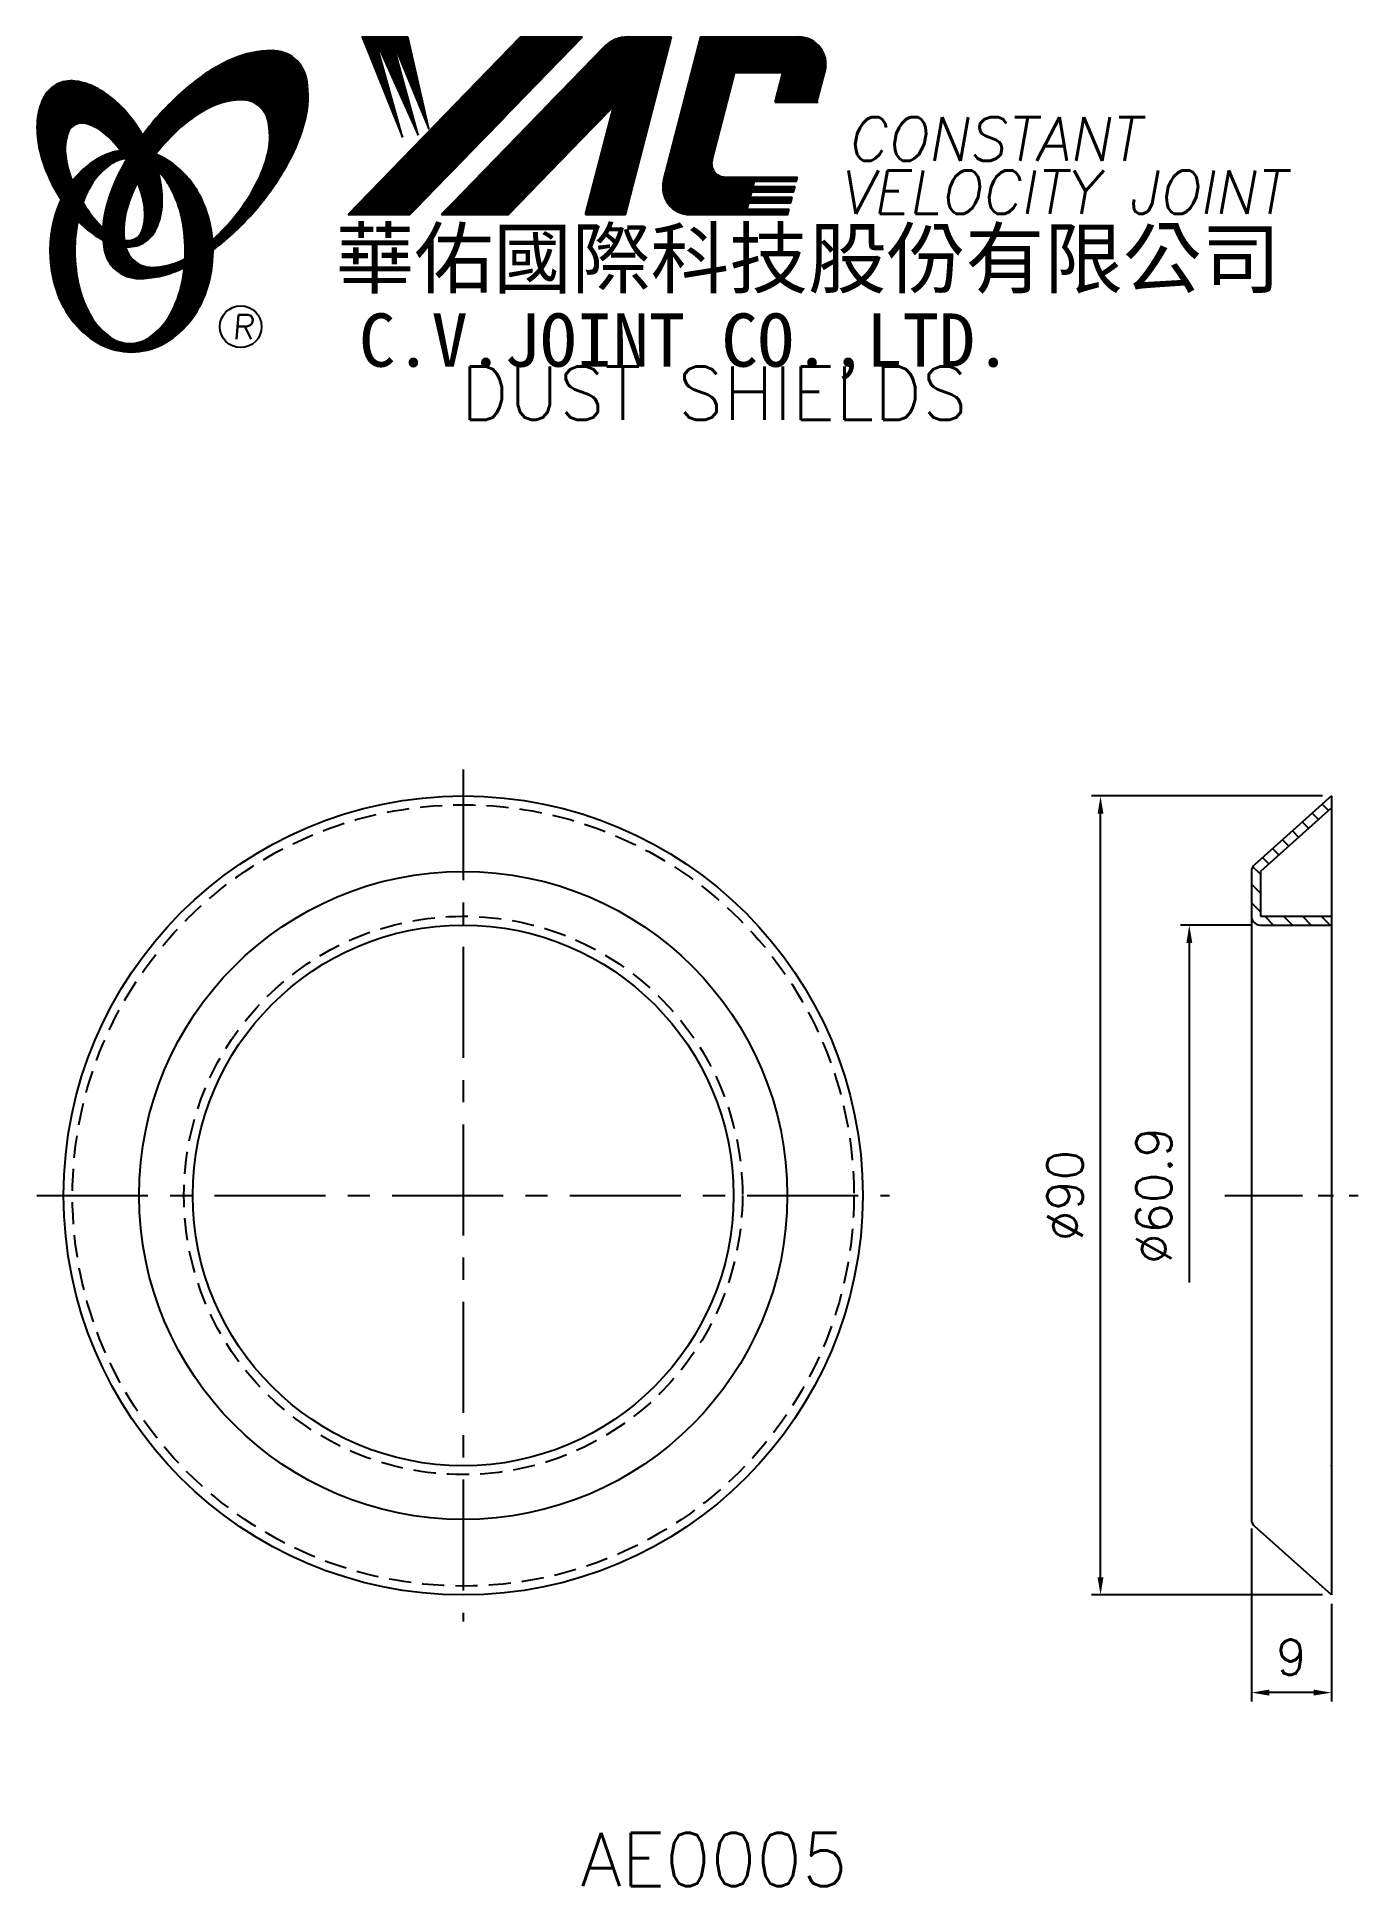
# Model space of a CAD drawing. Extents: x 605 to 754, y 252 to 460.
import ezdxf
from ezdxf.enums import TextEntityAlignment as Align

# ---------------------------------------------------------------- set-up
doc = ezdxf.new("R2010")
doc.units = 0
doc.header["$LTSCALE"] = 10
doc.header["$MEASUREMENT"] = 0
doc.linetypes.add('CENTER', pattern=[2, 1.25, -0.25, 0.25, -0.25])
doc.linetypes.add('HIDDEN', pattern=[0.375, 0.25, -0.125])
doc.layers.get('0').update_dxf_attribs({"linetype": 'CONTINUOUS'})
doc.layers.get('DEFPOINTS').update_dxf_attribs({"linetype": 'CONTINUOUS'})
doc.layers.add('4', color=7, linetype='CONTINUOUS')
doc.styles.add('CHINA', font='KAIU.TTF')
doc.styles.add('ITALICC', font='simplex.shx')
doc.dimstyles.new('STANDARD$0', dxfattribs={"dimtxt": 4, "dimasz": 2, "dimexe": 1, "dimexo": 1, "dimgap": 2, "dimtad": 1, "dimdec": 4, "dimzin": 10, "dimtxsty": 'ITALICC', "dimcen": 2, "dimclrd": 5, "dimclre": 5, "dimclrt": 18, "dimaunit": 1, "dimazin": 3, "dimtp": 0.1, "dimtfac": 0.7, "dimtdec": 4, "dimtmove": 0, "dimatfit": 3, "dimtolj": 1, "dimtzin": 10})
pattern_1 = [(45, (674.668465, 216.231995), (-0.00727476112, 0.00727476112), [])]
pattern_2 = [(45, (506.077919, 252.536405), (-0.00883883476, 0.00883883476), [])]

# ---------------------------------------------------------------- blocks, each defined once
blk = doc.blocks.new('*D4')
at = {"color": 5, "linetype": 'BYBLOCK'}
for p, q in [((741.89, 359.92), (733.89, 359.92)), ((734.89, 357.92), (734.89, 319.66))]:
    blk.add_line(p, q, dxfattribs=at)
blk.add_solid([(734.56, 357.92), (735.22, 357.92), (734.89, 359.92)], dxfattribs=at)
at = {"layer": 'DEFPOINTS', "color": 0, "linetype": 'BYBLOCK'}
for p in [(734.89, 359.92), (742.89, 359.92), (741.89, 299.02)]:
    blk.add_point(p, dxfattribs=at)
at = {"color": 18, "linetype": 'BYBLOCK', "insert": (730.89, 329.47), "char_height": 4, "attachment_point": 5, "rotation": 90, "style": 'ITALICC'}
blk.add_mtext('\\A1;∅60.9', dxfattribs=at)
blk = doc.blocks.new('*D5')
at = {"color": 5, "linetype": 'BYBLOCK'}
for p, q in [((749.89, 374.47), (723.89, 374.47)), ((724.89, 286.47), (724.89, 372.47)), ((749.89, 284.47), (723.89, 284.47))]:
    blk.add_line(p, q, dxfattribs=at)
for points in [[(724.56, 372.47), (725.22, 372.47), (724.89, 374.47)], [(724.56, 286.47), (725.22, 286.47), (724.89, 284.47)]]:
    blk.add_solid(points, dxfattribs=at)
at = {"layer": 'DEFPOINTS', "color": 0, "linetype": 'BYBLOCK'}
for p in [(724.89, 374.47), (750.89, 374.47), (750.89, 284.47)]:
    blk.add_point(p, dxfattribs=at)
at = {"color": 18, "linetype": 'BYBLOCK', "insert": (720.89, 329.47), "char_height": 4, "attachment_point": 5, "rotation": 90, "style": 'ITALICC'}
blk.add_mtext('\\A1;∅90', dxfattribs=at)
blk = doc.blocks.new('*D6')
at = {"color": 5, "linetype": 'BYBLOCK'}
for p, q in [((741.89, 291.97), (741.89, 272.47)), ((750.89, 283.47), (750.89, 272.47)), ((748.89, 273.47), (743.89, 273.47))]:
    blk.add_line(p, q, dxfattribs=at)
for points in [[(743.89, 273.81), (743.89, 273.14), (741.89, 273.47)], [(748.89, 273.81), (748.89, 273.14), (750.89, 273.47)]]:
    blk.add_solid(points, dxfattribs=at)
at = {"layer": 'DEFPOINTS', "color": 0, "linetype": 'BYBLOCK'}
for p in [(741.89, 292.97), (750.89, 284.47), (741.89, 273.47)]:
    blk.add_point(p, dxfattribs=at)
at = {"color": 18, "linetype": 'BYBLOCK', "insert": (746.39, 277.47), "char_height": 4, "attachment_point": 5, "style": 'ITALICC'}
blk.add_mtext('\\A1;9', dxfattribs=at)

msp = doc.modelspace()

# ---------------------------------------------------------------- hatches: boundary and pattern name
at = {"layer": '4', "linetype": 'CONTINUOUS'}
h = msp.add_hatch(dxfattribs=at)
h.set_pattern_fill('ANSI31', color=5, scale=0.082305, style=0)
h.set_pattern_definition([(45, (506.077919, 252.536405), (-0.00727476112, 0.00727476112), [])])
h.paths.add_polyline_path([(628.11339, 452.90491, -0.172879177), (630.05486, 452.24634, -0.172879177), (631.14216, 450.50829, -0.104527385), (631.16993, 447.1801, -0.065680101), (630.0004, 443.77814, -0.051823203), (627.55999, 439.93575, -0.044272532), (624.88502, 437.10942, -0.020203161), (624.9386, 435.9715, 0.006517006), (625.34315, 436.28358, 0.049863361), (629.89657, 440.69664, 0.049863361), (633.48621, 445.92381, 0.063682799), (635.30726, 450.55115, 0.103597411), (635.49655, 455.13512, 0.177892575), (634.14795, 457.5054, 0.177892575), (631.58556, 458.43873, 0.103597411), (627.09776, 457.48568, 0.063682799), (622.84001, 454.91661, 0.049863361), (618.28659, 450.50355, 0.016070017), (617.01589, 448.89723, -0.007061632), (617.26317, 448.4602, -0.031648676), (618.21576, 446.42363, -0.008069351), (618.64767, 446.98794, -0.051823203), (621.82604, 450.24639, -0.065680101), (624.86797, 452.16675, -0.104527385)])
h.paths.add_polyline_path([(615.03772, 439.74359, -0.065680101), (616.20725, 443.14555, -0.006063428), (616.45119, 443.62056, 0.027613469), (615.72436, 445.20863, 0.017011252), (615.19094, 446.14361, 0.007829282), (614.69695, 445.27638, 0.063682799), (612.87591, 440.64903, 0.103597411), (612.68661, 436.06506, 0.177892575), (614.03522, 433.69479, 0.177892575), (616.59761, 432.76146, 0.103597411), (621.08541, 433.7145, 0.008811776), (621.71237, 434.00458, 0.013922709), (621.7897, 434.97439, -0.009086703), (621.33968, 434.75694, -0.104527385), (618.09426, 434.01878, -0.172879177), (616.15279, 434.67735, -0.172879177), (615.0655, 436.4154, -0.104527385)])
h = msp.add_hatch(dxfattribs=at)
h.set_pattern_fill('ANSI31', color=5, scale=0.1, style=0)
h.set_pattern_definition(pattern_2)
h.paths.add_polyline_path([(666.53662, 459.96739), (659.57932, 459.96739), (640.16271, 439.96363), (647.12002, 439.96363)])
h.paths.add_polyline_path([(670.08352, 452.20182), (666.90314, 439.96363), (671.38413, 439.96363), (676.58256, 459.96739), (671.68584, 459.96739, 0.202785967), (668.95176, 458.81097), (650.65763, 439.96363), (658.20454, 439.96363)])
h.paths.add_polyline_path([(683.71062, 455.96897), (689.10434, 455.96897), (688.23532, 452.62495), (692.95214, 452.62495), (693.86886, 456.15252, 0.490800957), (690.91866, 459.96739), (679.88435, 459.96739), (675.67729, 443.7785, 0.490800957), (678.62749, 439.96363), (689.66181, 439.96363), (689.81625, 440.55794), (685.09943, 440.55794), (685.2928, 441.30202), (690.00962, 441.30202), (690.16818, 441.91216), (685.45136, 441.91216), (685.6126, 442.53263), (690.32942, 442.53263), (690.4856, 443.13362), (685.76878, 443.13362), (685.92558, 443.737), (690.6424, 443.737), (690.75914, 444.18619), (682.61939, 444.18619, -0.490800957), (681.14429, 446.09363)])
h = msp.add_hatch(dxfattribs=at)
h.set_pattern_fill('ANSI31', color=1, scale=0.1, style=0)
h.set_pattern_definition(pattern_2)
h.paths.add_polyline_path([(646.89469, 459.96739), (641.71736, 459.96739), (646.28812, 448.66365), (643.22219, 459.62163), (648.05693, 448.89931), (645.10891, 459.62163), (649.23613, 449.60627)])
h = msp.add_hatch(dxfattribs=at)
h.set_pattern_fill('ANSI31', color=3, scale=0.082305, style=0)
h.set_pattern_definition(pattern_1)
h.paths.add_polyline_path([(612.31689, 453.95574, 0.106488277), (609.37501, 454.99432, 0.158297415), (607.28481, 454.59927, 0.158297415), (605.82548, 453.05158, 0.106488277), (605.11466, 450.01382, 0.071723199), (605.53271, 446.70086, 0.058080454), (607.07769, 442.88547, 0.058080454), (609.45874, 439.52768, 0.071723199), (612.02398, 437.38993, 0.020895977), (612.56417, 437.08794, -0.030777155), (612.54826, 438.46416, -0.042059526), (611.4519, 439.62692, -0.04691039), (609.83274, 442.10807, -0.04691039), (608.70446, 444.84756, -0.060581117), (608.30236, 447.10962, -0.10187153), (608.61398, 449.19783, -0.185892489), (609.39407, 450.08947, -0.185892489), (610.57071, 450.22759, -0.10187153), (612.46836, 449.30205, -0.060581117), (614.10519, 447.68978, -0.04691039), (615.72436, 445.20863, -0.04691039), (616.85264, 442.46915, -0.060581117), (617.25474, 440.20708, -0.10187153), (616.94312, 438.11888, -0.185892489), (616.16303, 437.22723, -0.185892489), (614.98638, 437.08911, -0.002013383), (614.94558, 437.09974, 0.021593804), (615.0655, 436.4154, 0.006477741), (615.0835, 436.33836, 0.14950097), (617.05606, 436.7464, 0.158297415), (618.51539, 438.29409, 0.106488277), (619.2262, 441.33186, 0.071723199), (618.80816, 444.64481, 0.058080454), (617.26317, 448.4602, 0.058080454), (614.88213, 451.81799, 0.071723199)])
h = msp.add_hatch(dxfattribs=at)
h.set_pattern_fill('ANSI31', color=1, scale=0.082305, style=0)
h.set_pattern_definition(pattern_1)
h.paths.add_polyline_path([(613.41051, 445.6323, -0.120168026), (615.1023, 446.28569, 0.016865385), (614.50254, 447.16843, 0.076648372), (612.34632, 446.44951, 0.104809576), (609.26186, 443.93641, 0.005838257), (609.09492, 443.72421, 0.028089978), (609.83274, 442.10807, 0.014237292), (610.27487, 441.32303, -0.045767751), (611.20005, 443.25987, -0.106890197)])
h.paths.add_polyline_path([(609.37914, 435.87768, -0.048711043), (609.70924, 439.25802, -0.007865741), (609.45874, 439.52768, -0.037695478), (607.82286, 441.64644, 0.03042545), (607.29754, 440.34247, 0.080710289), (606.5721, 435.87768, 0.080710289), (607.29754, 431.41289, 0.089265679), (609.26186, 427.81895, 0.104809576), (612.34632, 425.30585, 0.11926607), (615.75551, 424.48091, 0.11926607), (619.1647, 425.30585, 0.104809576), (622.24916, 427.81895, 0.089265679), (624.21348, 431.41289, 0.080710289), (624.93891, 435.87768, 0.080710289), (624.21348, 440.34247, 0.089265679), (622.24916, 443.93641, 0.104809576), (619.1647, 446.44951, 0.025513357), (618.47146, 446.76226, 0.004818181), (618.21576, 446.42363, -0.023722145), (618.75698, 444.82688, -0.065307489), (619.99216, 443.25987, -0.073950765), (621.30461, 440.06214, -0.060532391), (621.81306, 435.87768, -0.060532391), (621.30461, 431.69321, -0.073950765), (619.99216, 428.49549, -0.106890197), (617.78169, 426.12306, -0.153118262), (615.5961, 425.43768, -0.153118262), (613.41051, 426.12306, -0.106890197), (611.20005, 428.49549, -0.073950765), (609.8876, 431.69321, -0.060532391)])
h = msp.add_hatch(dxfattribs=at)
h.set_pattern_fill('ANSI31', color=5, scale=12, angle=90, style=0)
h.set_pattern_definition([(135, (507.25, 251.2813), (-1.06066, -1.06066), [])])
h.paths.add_polyline_path([(742.88841, 360.9233), (742.88841, 365.97329), (750.88841, 373.13143), (750.88841, 374.4733), (742.21944, 366.71659, 0.212614879), (741.88841, 365.9733), (741.88841, 360.9233, 0.414213562), (742.88841, 359.9233), (750.88841, 359.9233), (750.88841, 360.9233)])

# ---------------------------------------------------------------- linework, layer by layer
at = {"layer": '4', "color": 5, "linetype": 'CONTINUOUS'}
for p, q in [((640.16271, 439.96363), (659.57932, 459.96739)), ((647.12002, 439.96363), (666.53662, 459.96739)), ((650.65763, 439.96363), (668.95176, 458.81097)), ((659.57932, 459.96739), (666.53662, 459.96739)), ((671.38413, 439.96363), (676.58256, 459.96739)), ((671.68584, 459.96739), (676.58256, 459.96739)), ((675.67729, 443.7785), (679.88435, 459.96739)), ((679.88435, 459.96739), (690.91866, 459.96739)), ((692.95214, 452.62495), (693.86886, 456.15252)), ((681.14429, 446.09363), (683.71062, 455.96897)), ((683.71062, 455.96897), (689.10434, 455.96897)), ((688.23532, 452.62495), (689.10434, 455.96897)), ((658.20454, 439.96363), (670.08352, 452.20182)), ((666.90314, 439.96363), (670.08352, 452.20182)), ((688.23532, 452.62495), (693.10257, 452.62495)), ((682.61939, 444.18619), (690.75914, 444.18619)), ((685.76878, 443.13362), (685.92558, 443.737)), ((685.92558, 443.737), (690.6424, 443.737)), ((690.6424, 443.737), (690.75914, 444.18619)), ((685.45136, 441.91216), (685.6126, 442.53263)), ((685.45136, 441.91216), (690.16818, 441.91216)), ((685.6126, 442.53263), (690.32942, 442.53263)), ((685.76878, 443.13362), (690.4856, 443.13362)), ((690.00962, 441.30202), (690.16818, 441.91216)), ((690.32942, 442.53263), (690.4856, 443.13362)), ((640.16271, 439.96363), (647.12002, 439.96363)), ((650.65763, 439.96363), (658.20454, 439.96363)), ((666.90314, 439.96363), (671.38413, 439.96363)), ((678.62749, 439.96363), (689.66181, 439.96363)), ((685.09943, 440.55794), (685.2928, 441.30202)), ((685.09943, 440.55794), (689.81625, 440.55794)), ((685.2928, 441.30202), (690.00962, 441.30202)), ((689.66181, 439.96363), (689.81625, 440.55794))]:
    msp.add_line(p, q, dxfattribs=at)
at = {"layer": '4', "color": 1, "linetype": 'CONTINUOUS'}
for p, q in [((641.71736, 459.96739), (646.28812, 448.66365)), ((641.71736, 459.96739), (646.89469, 459.96739)), ((643.22219, 459.62163), (648.05693, 448.89931)), ((646.28812, 448.66365), (643.22219, 459.62163)), ((645.10891, 459.62163), (649.23613, 449.60627)), ((648.05693, 448.89931), (645.10891, 459.62163)), ((649.23613, 449.60627), (646.89469, 459.96739))]:
    msp.add_line(p, q, dxfattribs=at)
at = {"layer": '4', "color": 5, "linetype": 'CENTER'}
for p, q in [((653.11283, 377.4733), (653.11283, 281.4733)), ((605.11283, 329.4733), (701.11283, 329.4733))]:
    msp.add_line(p, q, dxfattribs=at)
at = {"layer": '4', "color": 7, "linetype": 'CONTINUOUS'}
for p, q in [((750.88841, 374.4733), (742.21944, 366.71659)), ((750.88841, 373.13143), (742.88841, 365.97329)), ((750.88841, 374.4733), (750.88841, 284.4733)), ((741.88841, 365.9733), (741.88841, 360.9233)), ((742.88841, 365.9733), (742.88841, 360.9233)), ((741.88841, 360.9233), (741.88841, 292.9733)), ((742.88841, 360.9233), (750.88841, 360.9233)), ((742.88841, 359.9233), (750.88841, 359.9233)), ((750.88841, 284.4733), (742.21944, 292.23))]:
    msp.add_line(p, q, dxfattribs=at)
at = {"layer": '4', "color": 5, "linetype": 'CENTER', "ltscale": 0.7}
msp.add_line((738.88841, 329.4733), (753.88841, 329.4733), dxfattribs=at)
at = {"layer": '4', "color": 5, "linetype": 'CONTINUOUS'}
for points in [[(624.9386, 435.9715, 0.006517006), (625.34315, 436.28358, 0.049863361), (629.89657, 440.69664, 0.049863361), (633.48621, 445.92381, 0.063682799), (635.30726, 450.55115, 0.103597411), (635.49655, 455.13512, 0.177892575), (634.14795, 457.5054, 0.177892575), (631.58556, 458.43873, 0.103597411), (627.09776, 457.48568, 0.063682799), (622.84001, 454.91661, 0.049863361), (618.28659, 450.50355, 0.016070017), (617.01589, 448.89723)], [(624.88502, 437.10942, 0.044272532), (627.55999, 439.93575, 0.051823203), (630.0004, 443.77814, 0.065680101), (631.16993, 447.1801, 0.104527385), (631.14216, 450.50829, 0.172879177), (630.05486, 452.24634, 0.172879177), (628.11339, 452.90491, 0.104527385), (624.86797, 452.16675, 0.065680101), (621.82604, 450.24639, 0.051823203), (618.64767, 446.98794, 0.008069351), (618.21576, 446.42363)], [(615.19094, 446.14361, 0.007829282), (614.69695, 445.27638, 0.063682799), (612.87591, 440.64903, 0.103597411), (612.68661, 436.06506, 0.177892575), (614.03522, 433.69479, 0.177892575), (616.59761, 432.76146, 0.103597411), (621.08541, 433.7145, 0.008811776), (621.71237, 434.00458, 0.008811776)], [(616.45119, 443.62056, 0.006063428), (616.20725, 443.14555, 0.065680101), (615.03772, 439.74359, 0.104527385), (615.0655, 436.4154, 0.172879177), (616.15279, 434.67735, 0.172879177), (618.09426, 434.01878, 0.104527385), (621.33968, 434.75694, 0.009086703), (621.7897, 434.97439, 0.009086703)]]:
    msp.add_lwpolyline(points, format="xyb", dxfattribs=at)
at = {"layer": '4', "color": 3, "linetype": 'CONTINUOUS'}
for points in [[(615.0835, 436.33836, 0.14950097), (617.05606, 436.7464, 0.158297415), (618.51539, 438.29409, 0.106488277), (619.2262, 441.33186, 0.071723199), (618.80816, 444.64481, 0.058080454), (617.26317, 448.4602, 0.058080454), (614.88213, 451.81799, 0.071723199), (612.31689, 453.95574, 0.106488277), (609.37501, 454.99432, 0.158297415), (607.28481, 454.59927, 0.158297415), (605.82548, 453.05158, 0.106488277), (605.11466, 450.01382, 0.071723199), (605.53271, 446.70086, 0.058080454), (607.07769, 442.88547, 0.058080454), (609.45874, 439.52768, 0.071723199), (612.02398, 437.38993, 0.020895977), (612.56417, 437.08794, 0.020895977)], [(614.94558, 437.09974, 0.002013383), (614.98638, 437.08911, 0.185892489), (616.16303, 437.22723, 0.185892489), (616.94312, 438.11888, 0.10187153), (617.25474, 440.20708, 0.060581117), (616.85264, 442.46915, 0.04691039), (615.72436, 445.20863, 0.04691039), (614.10519, 447.68978, 0.060581117), (612.46836, 449.30205, 0.10187153), (610.57071, 450.22759, 0.185892489), (609.39407, 450.08947, 0.185892489), (608.61398, 449.19783, 0.10187153), (608.30236, 447.10962, 0.060581117), (608.70446, 444.84756, 0.04691039), (609.83274, 442.10807, 0.04691039), (611.4519, 439.62692, 0.042059526), (612.54826, 438.46416, 0.042059526)]]:
    msp.add_lwpolyline(points, format="xyb", dxfattribs=at)
at = {"layer": '4', "color": 1, "linetype": 'CONTINUOUS'}
for points in [[(607.82286, 441.64644, 0.03042545), (607.29754, 440.34247, 0.080710289), (606.5721, 435.87768, 0.080710289), (607.29754, 431.41289, 0.089265679), (609.26186, 427.81895, 0.104809576), (612.34632, 425.30585, 0.11926607), (615.75551, 424.48091, 0.11926607), (619.1647, 425.30585, 0.104809576), (622.24916, 427.81895, 0.089265679), (624.21348, 431.41289, 0.080710289), (624.93891, 435.87768, 0.080710289), (624.21348, 440.34247, 0.089265679), (622.24916, 443.93641, 0.104809576), (619.1647, 446.44951, 0.025513357), (618.47146, 446.76226, 0.025513357)], [(614.50254, 447.16843, 0.076648372), (612.34632, 446.44951, 0.104809576), (609.26186, 443.93641, 0.005838257), (609.09492, 443.72421, 0.005838257)], [(615.1023, 446.28569, 0.120168026), (613.41051, 445.6323, 0.106890197), (611.20005, 443.25987, 0.045767751), (610.27487, 441.32303, 0.045767751)], [(609.70924, 439.25802, 0.048711043), (609.37914, 435.87768, 0.060532391), (609.8876, 431.69321, 0.073950765), (611.20005, 428.49549, 0.106890197), (613.41051, 426.12306, 0.153118262), (615.5961, 425.43768, 0.153118262), (617.78169, 426.12306, 0.106890197), (619.99216, 428.49549, 0.073950765), (621.30461, 431.69321, 0.060532391), (621.81306, 435.87768, 0.060532391), (621.30461, 440.06214, 0.073950765), (619.99216, 443.25987, 0.065307489), (618.75698, 444.82688)]]:
    msp.add_lwpolyline(points, format="xyb", dxfattribs=at)
at = {"layer": '4', "color": 5, "linetype": 'CONTINUOUS'}
msp.add_circle((628.05975, 427.33196), 2.35282, dxfattribs=at)
at = {"layer": '4', "color": 7, "linetype": 'CONTINUOUS'}
for radius in [45, 36.5, 30.45]:
    msp.add_circle((653.11283, 329.4733), radius, dxfattribs=at)
at = {"layer": '4', "color": 5, "linetype": 'HIDDEN'}
for radius in [44, 31.45]:
    msp.add_circle((653.11283, 329.4733), radius, dxfattribs=at)
at = {"layer": '4', "color": 5, "linetype": 'CONTINUOUS'}
for centre, radius, start, end in [((671.68584, 456.15715), 3.81024, 90, 135.8533387), ((690.91866, 456.9192), 3.04819, 345.4326059, 90), ((682.61939, 445.71029), 1.5241, 165.4326059, 270), ((678.62749, 443.01182), 3.04819, 165.4326059, 270)]:
    msp.add_arc(centre, radius, start, end, dxfattribs=at)
at = {"layer": '4', "color": 7, "linetype": 'CONTINUOUS'}
for centre, start, end in [((742.88841, 365.9733), 131.9872125, 180), ((742.88841, 360.9233), 180, 270), ((742.88841, 292.9733), 180, 228.0127875)]:
    msp.add_arc(centre, 1, start, end, dxfattribs=at)
for p in [(750.88841, 359.9233), (750.88841, 299.0233)]:
    msp.add_point(p, dxfattribs=at)

# ---------------------------------------------------------------- texts
at = {"layer": '4', "color": 5, "linetype": 'CONTINUOUS', "style": 'ITALICC'}
for s, height, oblique, p in [('CONSTANT', 4.9, 10, (696.31152, 446.0341)), ('VELOCITY JOINT', 4.9, 10, (695.43329, 440.03871)), ('R', 2.75625, 5, (627.10106, 425.92236))]:
    msp.add_text(s, height=height, dxfattribs=dict(at, oblique=oblique)).set_placement(p)
at = {"layer": '4', "color": 7, "linetype": 'CONTINUOUS', "style": 'CHINA'}
for s, height, p in [('華佑國際科技股份有限公司', 6.5, (638.74935, 431.77378)), ('C.V.JOINT CO.,LTD.', 6, (641.37799, 422.82756))]:
    msp.add_text(s, height=height, dxfattribs=at).set_placement(p)
at = {"layer": '4', "color": 18, "linetype": 'CONTINUOUS', "style": 'ITALICC'}
for s, p in [('DUST SHIELDS', (681.38071, 416.83474)), ('AE0005', (681.38071, 251.68735))]:
    msp.add_text(s, height=6, dxfattribs=at).set_placement(p, align=Align.CENTER)

# ---------------------------------------------------------------- dimensions: what is measured, and where the dimension line sits
at = {"layer": '4', "color": 7, "linetype": 'CONTINUOUS'}
dim = msp.add_linear_dim(base=(724.88839, 374.4733), p1=(750.88841, 284.4733), p2=(750.88841, 374.4733), angle=90, text='%%C90', dimstyle='STANDARD$0', dxfattribs=at)
dim.commit()
dim.dimension.update_dxf_attribs({"geometry": '*D5', "text_midpoint": (720.88839, 329.4733)})
dim = msp.add_linear_dim(base=(734.88841, 359.9233), p1=(741.88841, 299.0233), p2=(742.88841, 359.9233), angle=90, text='%%C60.9', dimstyle='STANDARD$0', override={"dimcen": -2, "dimse1": 1, "dimsd1": 1}, dxfattribs=at)
dim.commit()
dim.dimension.update_dxf_attribs({"geometry": '*D4', "text_midpoint": (730.88841, 329.4733)})
dim = msp.add_linear_dim(base=(741.88841, 273.47329), p1=(750.88841, 284.4733), p2=(741.88841, 292.9733), text='9', dimstyle='STANDARD$0', dxfattribs=at)
dim.commit()
dim.dimension.update_dxf_attribs({"geometry": '*D6', "text_midpoint": (746.38841, 277.47329)})

doc.saveas('drawing.dxf')
